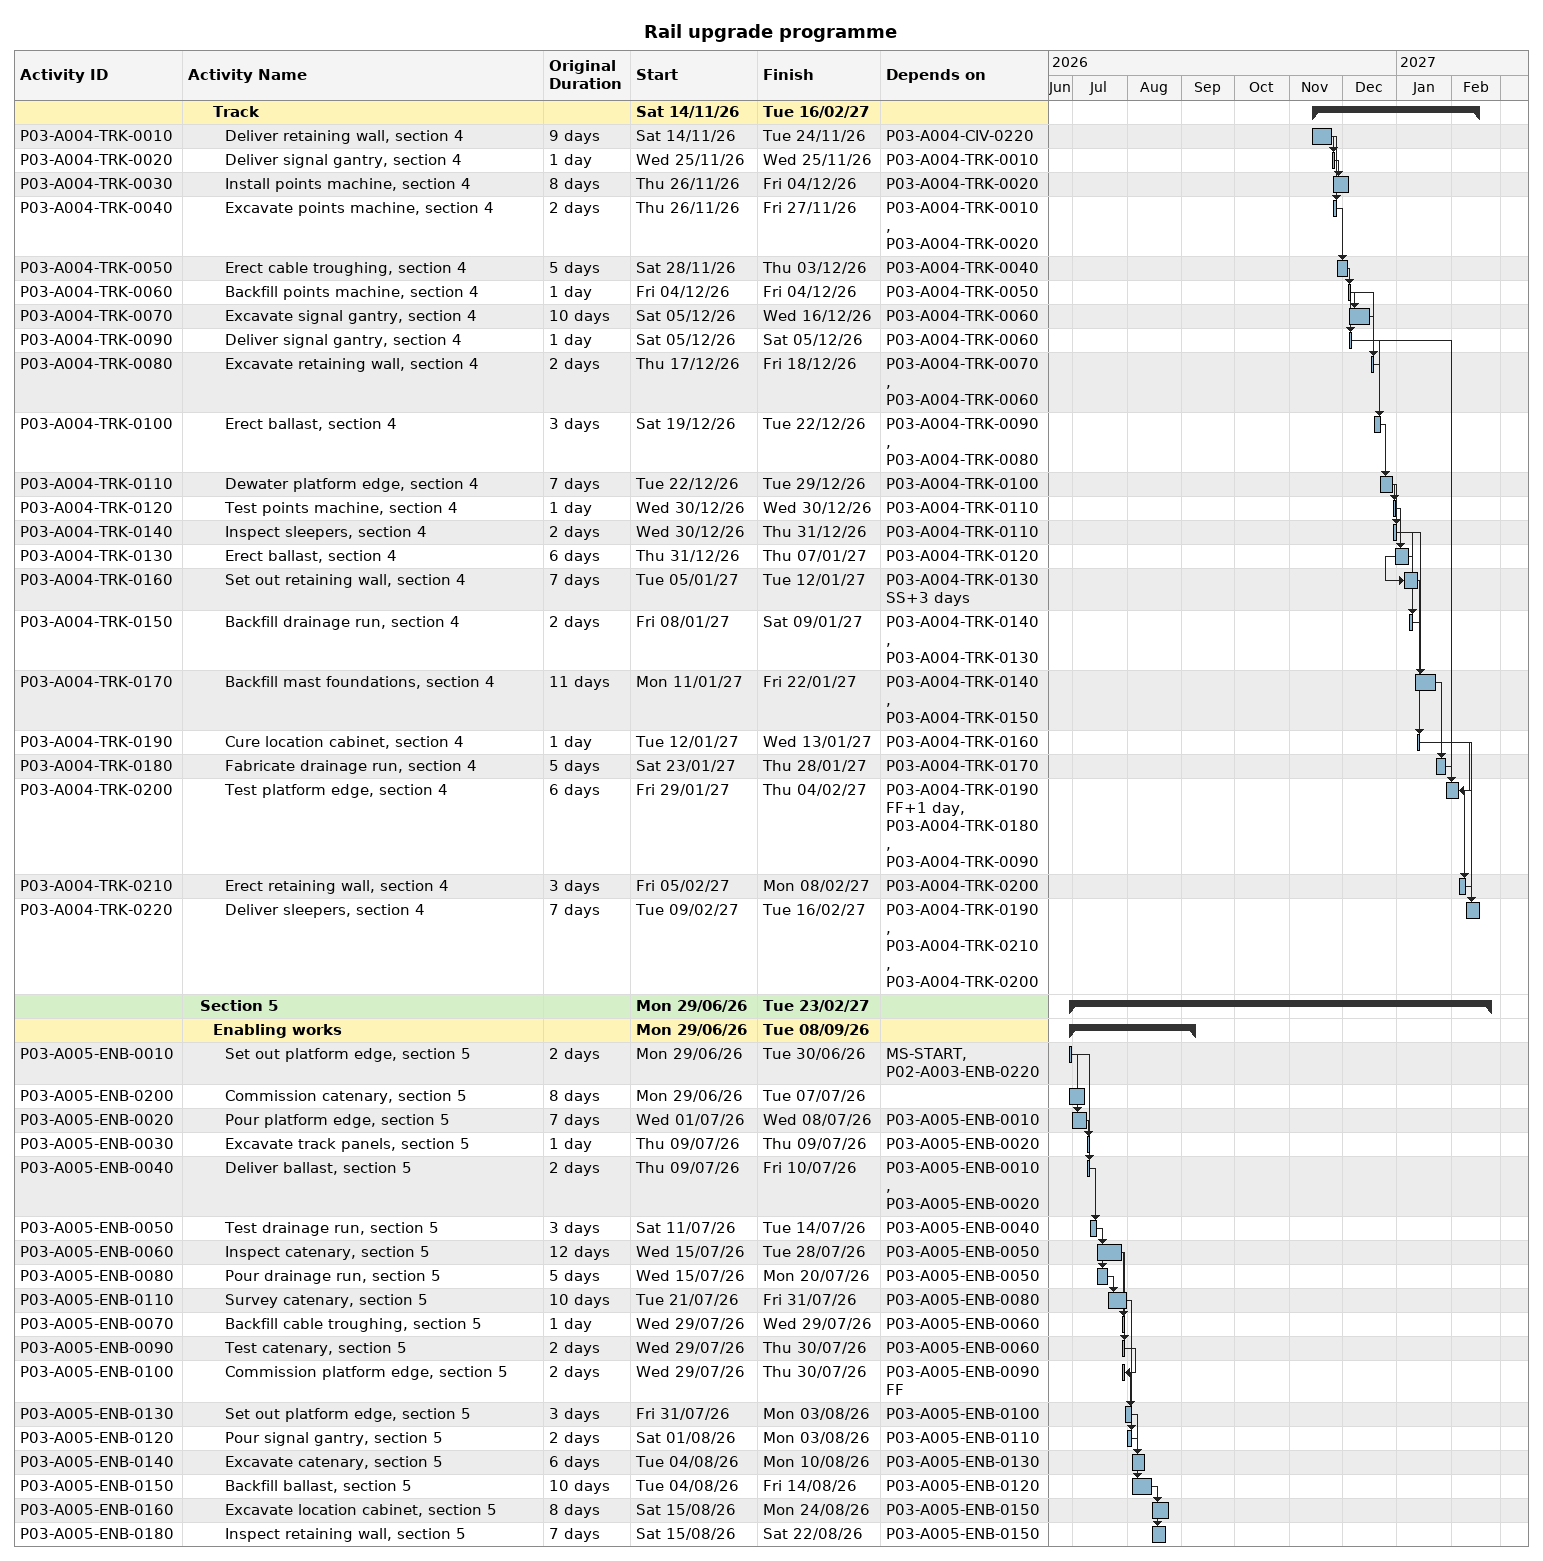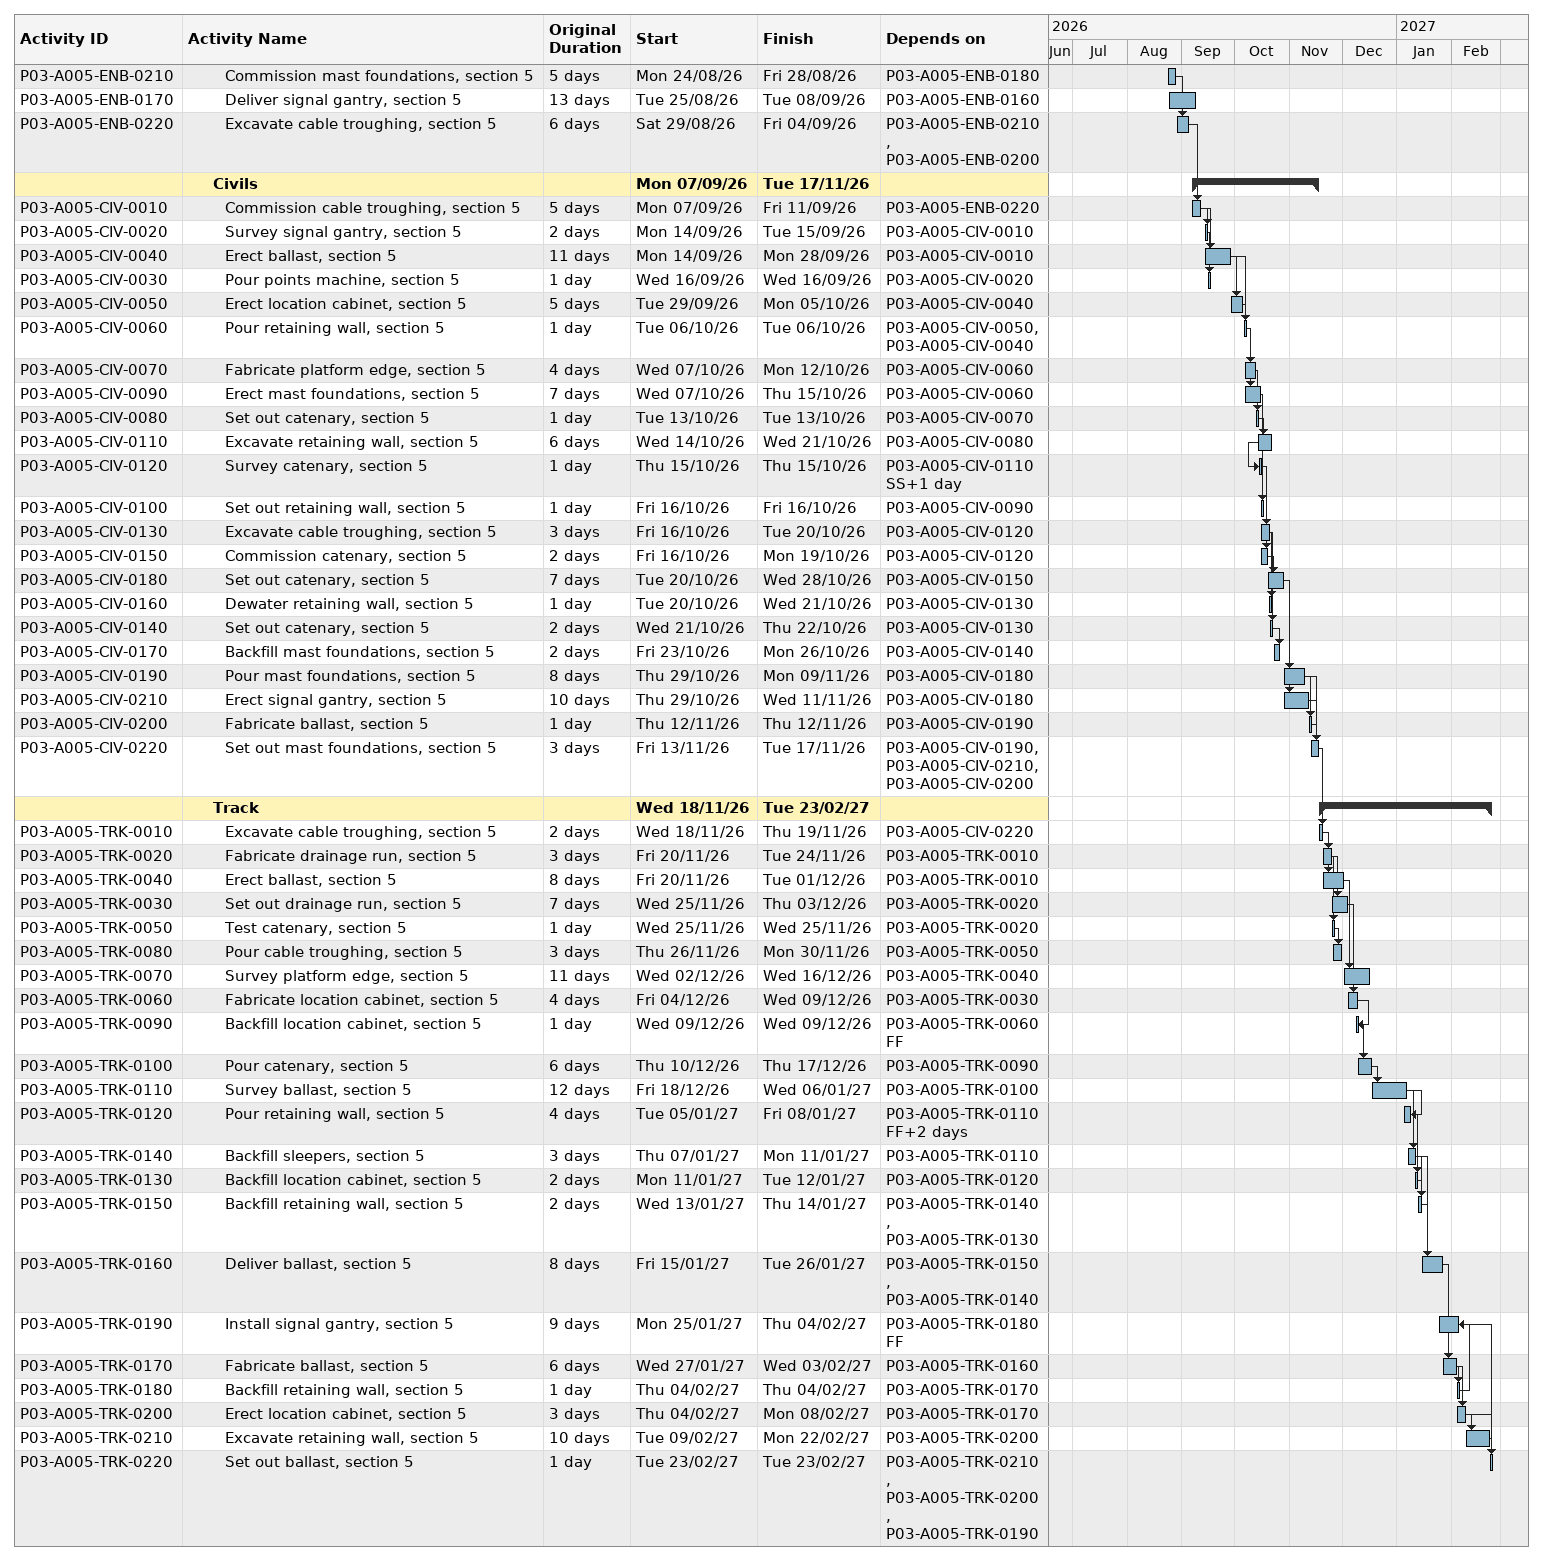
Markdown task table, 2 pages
Rail upgrade programme

| ID | Level | Task | Original duration | Start | Finish | Predecessors |
|---|---|---|---|---|---|---|
|  | 3 | **Track** |  | 2026-11-14 | 2027-02-16 |  |
| P03-A004-TRK-0010 | 4 | Deliver retaining wall, section 4 | 9d | 2026-11-14 | 2026-11-24 | P03-A004-CIV-0220 |
| P03-A004-TRK-0020 | 4 | Deliver signal gantry, section 4 | 1d | 2026-11-25 | 2026-11-25 | P03-A004-TRK-0010 |
| P03-A004-TRK-0030 | 4 | Install points machine, section 4 | 8d | 2026-11-26 | 2026-12-04 | P03-A004-TRK-0020 |
| P03-A004-TRK-0040 | 4 | Excavate points machine, section 4 | 2d | 2026-11-26 | 2026-11-27 | P03-A004-TRK-0010, P03-A004-TRK-0020 |
| P03-A004-TRK-0050 | 4 | Erect cable troughing, section 4 | 5d | 2026-11-28 | 2026-12-03 | P03-A004-TRK-0040 |
| P03-A004-TRK-0060 | 4 | Backfill points machine, section 4 | 1d | 2026-12-04 | 2026-12-04 | P03-A004-TRK-0050 |
| P03-A004-TRK-0070 | 4 | Excavate signal gantry, section 4 | 10d | 2026-12-05 | 2026-12-16 | P03-A004-TRK-0060 |
| P03-A004-TRK-0090 | 4 | Deliver signal gantry, section 4 | 1d | 2026-12-05 | 2026-12-05 | P03-A004-TRK-0060 |
| P03-A004-TRK-0080 | 4 | Excavate retaining wall, section 4 | 2d | 2026-12-17 | 2026-12-18 | P03-A004-TRK-0070, P03-A004-TRK-0060 |
| P03-A004-TRK-0100 | 4 | Erect ballast, section 4 | 3d | 2026-12-19 | 2026-12-22 | P03-A004-TRK-0090, P03-A004-TRK-0080 |
| P03-A004-TRK-0110 | 4 | Dewater platform edge, section 4 | 7d | 2026-12-22 | 2026-12-29 | P03-A004-TRK-0100 |
| P03-A004-TRK-0120 | 4 | Test points machine, section 4 | 1d | 2026-12-30 | 2026-12-30 | P03-A004-TRK-0110 |
| P03-A004-TRK-0140 | 4 | Inspect sleepers, section 4 | 2d | 2026-12-30 | 2026-12-31 | P03-A004-TRK-0110 |
| P03-A004-TRK-0130 | 4 | Erect ballast, section 4 | 6d | 2026-12-31 | 2027-01-07 | P03-A004-TRK-0120 |
| P03-A004-TRK-0160 | 4 | Set out retaining wall, section 4 | 7d | 2027-01-05 | 2027-01-12 | P03-A004-TRK-0130SS+3d |
| P03-A004-TRK-0150 | 4 | Backfill drainage run, section 4 | 2d | 2027-01-08 | 2027-01-09 | P03-A004-TRK-0140, P03-A004-TRK-0130 |
| P03-A004-TRK-0170 | 4 | Backfill mast foundations, section 4 | 11d | 2027-01-11 | 2027-01-22 | P03-A004-TRK-0140, P03-A004-TRK-0150 |
| P03-A004-TRK-0190 | 4 | Cure location cabinet, section 4 | 1d | 2027-01-12 | 2027-01-13 | P03-A004-TRK-0160 |
| P03-A004-TRK-0180 | 4 | Fabricate drainage run, section 4 | 5d | 2027-01-23 | 2027-01-28 | P03-A004-TRK-0170 |
| P03-A004-TRK-0200 | 4 | Test platform edge, section 4 | 6d | 2027-01-29 | 2027-02-04 | P03-A004-TRK-0190FF+1d, P03-A004-TRK-0180, P03-A004-TRK-0090 |
| P03-A004-TRK-0210 | 4 | Erect retaining wall, section 4 | 3d | 2027-02-05 | 2027-02-08 | P03-A004-TRK-0200 |
| P03-A004-TRK-0220 | 4 | Deliver sleepers, section 4 | 7d | 2027-02-09 | 2027-02-16 | P03-A004-TRK-0190, P03-A004-TRK-0210, P03-A004-TRK-0200 |
|  | 2 | **Section 5** |  | 2026-06-29 | 2027-02-23 |  |
|  | 3 | **Enabling works** |  | 2026-06-29 | 2026-09-08 |  |
| P03-A005-ENB-0010 | 4 | Set out platform edge, section 5 | 2d | 2026-06-29 | 2026-06-30 | MS-START, P02-A003-ENB-0220 |
| P03-A005-ENB-0200 | 4 | Commission catenary, section 5 | 8d | 2026-06-29 | 2026-07-07 |  |
| P03-A005-ENB-0020 | 4 | Pour platform edge, section 5 | 7d | 2026-07-01 | 2026-07-08 | P03-A005-ENB-0010 |
| P03-A005-ENB-0030 | 4 | Excavate track panels, section 5 | 1d | 2026-07-09 | 2026-07-09 | P03-A005-ENB-0020 |
| P03-A005-ENB-0040 | 4 | Deliver ballast, section 5 | 2d | 2026-07-09 | 2026-07-10 | P03-A005-ENB-0010, P03-A005-ENB-0020 |
| P03-A005-ENB-0050 | 4 | Test drainage run, section 5 | 3d | 2026-07-11 | 2026-07-14 | P03-A005-ENB-0040 |
| P03-A005-ENB-0060 | 4 | Inspect catenary, section 5 | 12d | 2026-07-15 | 2026-07-28 | P03-A005-ENB-0050 |
| P03-A005-ENB-0080 | 4 | Pour drainage run, section 5 | 5d | 2026-07-15 | 2026-07-20 | P03-A005-ENB-0050 |
| P03-A005-ENB-0110 | 4 | Survey catenary, section 5 | 10d | 2026-07-21 | 2026-07-31 | P03-A005-ENB-0080 |
| P03-A005-ENB-0070 | 4 | Backfill cable troughing, section 5 | 1d | 2026-07-29 | 2026-07-29 | P03-A005-ENB-0060 |
| P03-A005-ENB-0090 | 4 | Test catenary, section 5 | 2d | 2026-07-29 | 2026-07-30 | P03-A005-ENB-0060 |
| P03-A005-ENB-0100 | 4 | Commission platform edge, section 5 | 2d | 2026-07-29 | 2026-07-30 | P03-A005-ENB-0090FF |
| P03-A005-ENB-0130 | 4 | Set out platform edge, section 5 | 3d | 2026-07-31 | 2026-08-03 | P03-A005-ENB-0100 |
| P03-A005-ENB-0120 | 4 | Pour signal gantry, section 5 | 2d | 2026-08-01 | 2026-08-03 | P03-A005-ENB-0110 |
| P03-A005-ENB-0140 | 4 | Excavate catenary, section 5 | 6d | 2026-08-04 | 2026-08-10 | P03-A005-ENB-0130 |
| P03-A005-ENB-0150 | 4 | Backfill ballast, section 5 | 10d | 2026-08-04 | 2026-08-14 | P03-A005-ENB-0120 |
| P03-A005-ENB-0160 | 4 | Excavate location cabinet, section 5 | 8d | 2026-08-15 | 2026-08-24 | P03-A005-ENB-0150 |
| P03-A005-ENB-0180 | 4 | Inspect retaining wall, section 5 | 7d | 2026-08-15 | 2026-08-22 | P03-A005-ENB-0150 |
| P03-A005-ENB-0210 | 4 | Commission mast foundations, section 5 | 5d | 2026-08-24 | 2026-08-28 | P03-A005-ENB-0180 |
| P03-A005-ENB-0170 | 4 | Deliver signal gantry, section 5 | 13d | 2026-08-25 | 2026-09-08 | P03-A005-ENB-0160 |
| P03-A005-ENB-0220 | 4 | Excavate cable troughing, section 5 | 6d | 2026-08-29 | 2026-09-04 | P03-A005-ENB-0210, P03-A005-ENB-0200 |
|  | 3 | **Civils** |  | 2026-09-07 | 2026-11-17 |  |
| P03-A005-CIV-0010 | 4 | Commission cable troughing, section 5 | 5d | 2026-09-07 | 2026-09-11 | P03-A005-ENB-0220 |
| P03-A005-CIV-0020 | 4 | Survey signal gantry, section 5 | 2d | 2026-09-14 | 2026-09-15 | P03-A005-CIV-0010 |
| P03-A005-CIV-0040 | 4 | Erect ballast, section 5 | 11d | 2026-09-14 | 2026-09-28 | P03-A005-CIV-0010 |
| P03-A005-CIV-0030 | 4 | Pour points machine, section 5 | 1d | 2026-09-16 | 2026-09-16 | P03-A005-CIV-0020 |
| P03-A005-CIV-0050 | 4 | Erect location cabinet, section 5 | 5d | 2026-09-29 | 2026-10-05 | P03-A005-CIV-0040 |
| P03-A005-CIV-0060 | 4 | Pour retaining wall, section 5 | 1d | 2026-10-06 | 2026-10-06 | P03-A005-CIV-0050, P03-A005-CIV-0040 |
| P03-A005-CIV-0070 | 4 | Fabricate platform edge, section 5 | 4d | 2026-10-07 | 2026-10-12 | P03-A005-CIV-0060 |
| P03-A005-CIV-0090 | 4 | Erect mast foundations, section 5 | 7d | 2026-10-07 | 2026-10-15 | P03-A005-CIV-0060 |
| P03-A005-CIV-0080 | 4 | Set out catenary, section 5 | 1d | 2026-10-13 | 2026-10-13 | P03-A005-CIV-0070 |
| P03-A005-CIV-0110 | 4 | Excavate retaining wall, section 5 | 6d | 2026-10-14 | 2026-10-21 | P03-A005-CIV-0080 |
| P03-A005-CIV-0120 | 4 | Survey catenary, section 5 | 1d | 2026-10-15 | 2026-10-15 | P03-A005-CIV-0110SS+1d |
| P03-A005-CIV-0100 | 4 | Set out retaining wall, section 5 | 1d | 2026-10-16 | 2026-10-16 | P03-A005-CIV-0090 |
| P03-A005-CIV-0130 | 4 | Excavate cable troughing, section 5 | 3d | 2026-10-16 | 2026-10-20 | P03-A005-CIV-0120 |
| P03-A005-CIV-0150 | 4 | Commission catenary, section 5 | 2d | 2026-10-16 | 2026-10-19 | P03-A005-CIV-0120 |
| P03-A005-CIV-0180 | 4 | Set out catenary, section 5 | 7d | 2026-10-20 | 2026-10-28 | P03-A005-CIV-0150 |
| P03-A005-CIV-0160 | 4 | Dewater retaining wall, section 5 | 1d | 2026-10-20 | 2026-10-21 | P03-A005-CIV-0130 |
| P03-A005-CIV-0140 | 4 | Set out catenary, section 5 | 2d | 2026-10-21 | 2026-10-22 | P03-A005-CIV-0130 |
| P03-A005-CIV-0170 | 4 | Backfill mast foundations, section 5 | 2d | 2026-10-23 | 2026-10-26 | P03-A005-CIV-0140 |
| P03-A005-CIV-0190 | 4 | Pour mast foundations, section 5 | 8d | 2026-10-29 | 2026-11-09 | P03-A005-CIV-0180 |
| P03-A005-CIV-0210 | 4 | Erect signal gantry, section 5 | 10d | 2026-10-29 | 2026-11-11 | P03-A005-CIV-0180 |
| P03-A005-CIV-0200 | 4 | Fabricate ballast, section 5 | 1d | 2026-11-12 | 2026-11-12 | P03-A005-CIV-0190 |
| P03-A005-CIV-0220 | 4 | Set out mast foundations, section 5 | 3d | 2026-11-13 | 2026-11-17 | P03-A005-CIV-0190, P03-A005-CIV-0210, P03-A005-CIV-0200 |
|  | 3 | **Track** |  | 2026-11-18 | 2027-02-23 |  |
| P03-A005-TRK-0010 | 4 | Excavate cable troughing, section 5 | 2d | 2026-11-18 | 2026-11-19 | P03-A005-CIV-0220 |
| P03-A005-TRK-0020 | 4 | Fabricate drainage run, section 5 | 3d | 2026-11-20 | 2026-11-24 | P03-A005-TRK-0010 |
| P03-A005-TRK-0040 | 4 | Erect ballast, section 5 | 8d | 2026-11-20 | 2026-12-01 | P03-A005-TRK-0010 |
| P03-A005-TRK-0030 | 4 | Set out drainage run, section 5 | 7d | 2026-11-25 | 2026-12-03 | P03-A005-TRK-0020 |
| P03-A005-TRK-0050 | 4 | Test catenary, section 5 | 1d | 2026-11-25 | 2026-11-25 | P03-A005-TRK-0020 |
| P03-A005-TRK-0080 | 4 | Pour cable troughing, section 5 | 3d | 2026-11-26 | 2026-11-30 | P03-A005-TRK-0050 |
| P03-A005-TRK-0070 | 4 | Survey platform edge, section 5 | 11d | 2026-12-02 | 2026-12-16 | P03-A005-TRK-0040 |
| P03-A005-TRK-0060 | 4 | Fabricate location cabinet, section 5 | 4d | 2026-12-04 | 2026-12-09 | P03-A005-TRK-0030 |
| P03-A005-TRK-0090 | 4 | Backfill location cabinet, section 5 | 1d | 2026-12-09 | 2026-12-09 | P03-A005-TRK-0060FF |
| P03-A005-TRK-0100 | 4 | Pour catenary, section 5 | 6d | 2026-12-10 | 2026-12-17 | P03-A005-TRK-0090 |
| P03-A005-TRK-0110 | 4 | Survey ballast, section 5 | 12d | 2026-12-18 | 2027-01-06 | P03-A005-TRK-0100 |
| P03-A005-TRK-0120 | 4 | Pour retaining wall, section 5 | 4d | 2027-01-05 | 2027-01-08 | P03-A005-TRK-0110FF+2d |
| P03-A005-TRK-0140 | 4 | Backfill sleepers, section 5 | 3d | 2027-01-07 | 2027-01-11 | P03-A005-TRK-0110 |
| P03-A005-TRK-0130 | 4 | Backfill location cabinet, section 5 | 2d | 2027-01-11 | 2027-01-12 | P03-A005-TRK-0120 |
| P03-A005-TRK-0150 | 4 | Backfill retaining wall, section 5 | 2d | 2027-01-13 | 2027-01-14 | P03-A005-TRK-0140, P03-A005-TRK-0130 |
| P03-A005-TRK-0160 | 4 | Deliver ballast, section 5 | 8d | 2027-01-15 | 2027-01-26 | P03-A005-TRK-0150, P03-A005-TRK-0140 |
| P03-A005-TRK-0190 | 4 | Install signal gantry, section 5 | 9d | 2027-01-25 | 2027-02-04 | P03-A005-TRK-0180FF |
| P03-A005-TRK-0170 | 4 | Fabricate ballast, section 5 | 6d | 2027-01-27 | 2027-02-03 | P03-A005-TRK-0160 |
| P03-A005-TRK-0180 | 4 | Backfill retaining wall, section 5 | 1d | 2027-02-04 | 2027-02-04 | P03-A005-TRK-0170 |
| P03-A005-TRK-0200 | 4 | Erect location cabinet, section 5 | 3d | 2027-02-04 | 2027-02-08 | P03-A005-TRK-0170 |
| P03-A005-TRK-0210 | 4 | Excavate retaining wall, section 5 | 10d | 2027-02-09 | 2027-02-22 | P03-A005-TRK-0200 |
| P03-A005-TRK-0220 | 4 | Set out ballast, section 5 | 1d | 2027-02-23 | 2027-02-23 | P03-A005-TRK-0210, P03-A005-TRK-0200, P03-A005-TRK-0190 |
